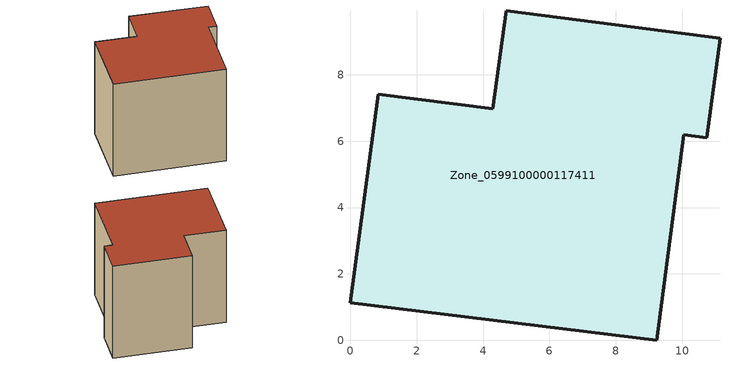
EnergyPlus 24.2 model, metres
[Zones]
Zone_0599100000117411
 floor ground (C_G): 4.7,9.93 11.14,9.1 10.75,6.11 10.05,6.2 9.23,0 0,1.13 0.83,7.42 4.29,6.97 z0
 wall outside (C_F): 0.83,7.42 0,1.13 9.23,0 10.05,6.2 10.75,6.11 11.14,9.1 4.7,9.93 4.29,6.97 0.83,7.42 z0:8.76
 roof outside (C_R): 4.7,9.93 4.29,6.97 0.83,7.42 0,1.13 9.23,0 10.05,6.2 10.75,6.11 11.14,9.1 z8.76
[BUILDING]
Pand.0599100000117411: North Axis=0; Terrain=City; Loads Convergence Tolerance Value=0.04; Temperature Convergence Tolerance Value=0.4; Solar Distribution=FullExterior; Maximum Number of Warmup Days=25; Minimum Number of Warmup Days=1
[Site:Location]
Rotterdam.The.Hague.AP_ZH_NLD Design_Conditions: Latitude=51.96; Longitude=4.45; Time Zone=1; Elevation=-4.5
[SITE:GROUNDTEMPERATURE:BUILDINGSURFACE]
18, 18, 18, 18, 18, 18, 18, 18, 18, 18, 18, 18
[MATERIAL] Thermal Absorptance=0.9; Solar Absorptance=0.7; Visible Absorptance=0.7
Name | Roughness | Thickness | Conductivity | Density | Specific Heat
G.TC.1946-1964 | MediumSmooth | 0.15 | 1 | 540 | 1210
F.TC.1946-1964 | Rough | 0.3 | 0.857143 | 1920 | 840
R.TC.1946-1964 | MediumRough | 0.2 | 0.235294 | 1500 | 1000
[CONSTRUCTION]
C_G: G.TC.1946-1964
C_F: F.TC.1946-1964
C_R: R.TC.1946-1964
[ZONE]
Zone_0599100000117411: Type=1; Multiplier=1; Ceiling Height=Autocalculate; Volume=Autocalculate; Floor Area=autocalculate; Part of Total Floor Area=Yes
[ZONEINFILTRATION:DESIGNFLOWRATE]
Infil_Zone_0599100000117411: Zone or ZoneList or Space or SpaceList=Zone_0599100000117411; Schedule=AlwaysOn; Design Flow Rate Calculation Method=Flow/Area; Flow Rate per Floor Area=0.003; Constant Term Coefficient=1; Temperature Term Coefficient=0; Velocity Term Coefficient=0; Velocity Squared Term Coefficient=0
[HVACTEMPLATE:ZONE:IDEALLOADSAIRSYSTEM]
Zone_0599100000117411: Maximum Heating Supply Air Temperature=50; Minimum Cooling Supply Air Temperature=13; Maximum Heating Supply Air Humidity Ratio=0.0156; Minimum Cooling Supply Air Humidity Ratio=0.0077; Heating Limit=NoLimit; Cooling Limit=NoLimit; Dehumidification Control Type=ConstantSensibleHeatRatio; Cooling Sensible Heat Ratio=0.7; Dehumidification Setpoint=60; Humidification Control Type=None; Humidification Setpoint=30; Outdoor Air Method=None; Outdoor Air Flow Rate per Person=0.00944; Outdoor Air Flow Rate per Zone Floor Area=0; Outdoor Air Flow Rate per Zone=0; Demand Controlled Ventilation Type=None; Outdoor Air Economizer Type=NoEconomizer; Heat Recovery Type=None; Sensible Heat Recovery Effectiveness=0.7; Latent Heat Recovery Effectiveness=0.65
[ZONECONTROL:THERMOSTAT]
ThermostatControl_Zone_0599100000117411: Zone or ZoneList=Zone_0599100000117411; Control Type Schedule=DualSetpointControlType; Control 1=Thermostat_Zone_0599100000117411; Temperature Difference Between Cutout And Setpoint=0
[THERMOSTATSETPOINT:DUALSETPOINT]
Thermostat_Zone_0599100000117411: Heating Setpoint Temperature Schedule=HeatingSetpoint_Zone_0599100000117411; Cooling Setpoint Temperature Schedule=CoolingSetpoint_Zone_0599100000117411
[SCHEDULE:COMPACT]
HeatingSetpoint_Zone_0599100000117411: Through: 12/31, For: AllDays, Until: 24:00, 21
CoolingSetpoint_Zone_0599100000117411: Through: 12/31, For: AllDays, Until: 24:00, 24
DualSetpointControlType: Through: 12/31, For: AllDays, Until: 24:00, 4
AlwaysOn: Through: 12/31, For: AllDays, Until: 24:00, 1
